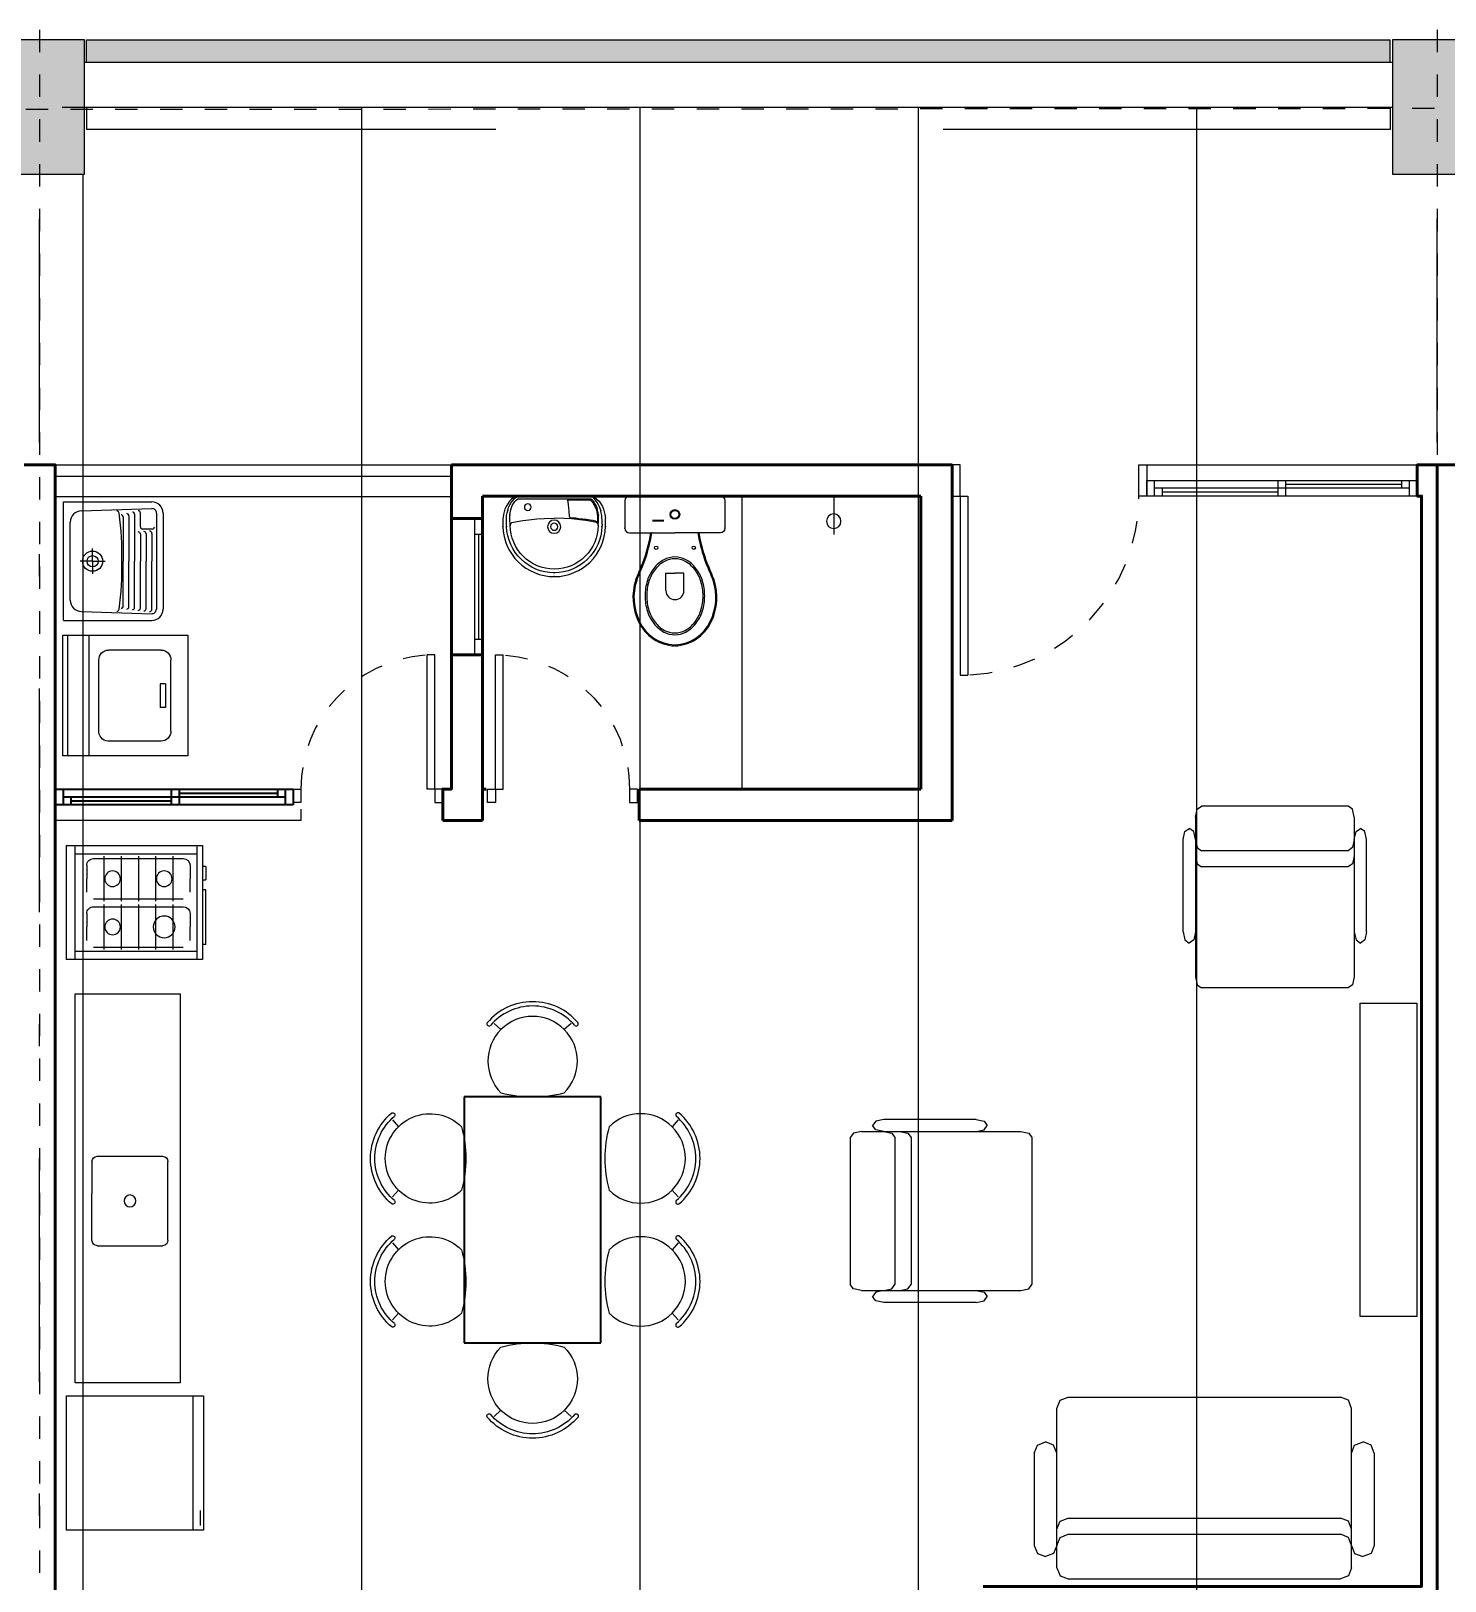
# Model space of a CAD drawing. Header units: millimetres. Extents: x 173 to 410, y -14 to 183.
# Drawn here: x 246.89 to 253.22, y 133.59 to 140.52 of the extents above; entities that cross this region are included whole.
import ezdxf

# ---------------------------------------------------------------- set-up
doc = ezdxf.new("R2010")
doc.units = ezdxf.units.MM
for name, pattern in [('DASHDOT', [1, 0.5, -0.25, 0, -0.25]), ('DASHDOTX2', [2, 1, -0.5, 0, -0.5]), ('HIDDEN', [0.05, 0.025, -0.025]), ('XKITLINE00', [0]), ('XKITLINE02', [4, 2, -2])]:
    doc.linetypes.add(name, pattern=pattern)
doc.layers.get('0').update_dxf_attribs({"color": 4})
for name, color, linetype in [('ar-mobiliario', 7, 'Continuous'), ('ar-sanitarios-louças', 7, 'Continuous'), ('EIXO', 12, 'DASHDOTX2'), ('LAJE VISTA', 143, 'Continuous'), ('VIGA', 2, 'Continuous')]:
    doc.layers.add(name, color=color, linetype=linetype)
for name, color, linetype, lineweight in [('ARQ Alvenaria', 201, 'Continuous', 40), ('ARQ Anotações', 2, 'Continuous', 5), ('ARQ Caixilharia', 140, 'Continuous', 9), ('ARQ Eixos', 8, 'DASHDOT', 5), ('ARQ Equipamento', 4, 'Continuous', 18), ('ARQ Estrutura', 7, 'Continuous', 50), ('ARQ Hachuras', 8, 'Continuous', 5), ('ARQ Projeções', 144, 'HIDDEN', 5), ('ARQ Visto', 152, 'Continuous', 13)]:
    doc.layers.add(name, color=color, linetype=linetype, lineweight=lineweight)
doc.styles.get("Standard").update_dxf_attribs({"font": 'arial.ttf'})
doc.dimstyles.new('Executivo 1-50', dxfattribs={"dimtxt": 0.1, "dimasz": 0.035, "dimexe": 0, "dimexo": 0.0625, "dimgap": 0.03, "dimtad": 1, "dimzin": 0, "dimdsep": 46, "dimtxsty": 'Standard', "dimblk": 'DOT', "dimcen": 0.09, "dimclrd": 8, "dimclre": 8, "dimadec": 0, "dimazin": 0, "dimtfac": 1, "dimtix": 1, "dimtmove": 2, "dimatfit": 3, "dimldrblk": 'DOT', "dimfxl": 0.18, "dimfxlon": 1, "dimtolj": 1, "dimtzin": 0, "dimarcsym": 0})

# ---------------------------------------------------------------- blocks, each defined once
blk = doc.blocks.new('_DOT')
at = {"color": 0, "linetype": 'ByBlock', "lineweight": -2}
blk.add_line((-0.5, 0), (-1, 0), dxfattribs=at)
at = {"color": 0, "linetype": 'ByBlock', "const_width": 0.5}
blk.add_lwpolyline([(-0.25, 0, 1), (0.25, 0, 1)], format="xyb", close=True, dxfattribs=at)
blk = doc.blocks.new('*D34')
at = {"layer": 'ARQ Anotações', "color": 8, "lineweight": -2, "transparency": 16777216}
for p, q in [((240.6837, 141.3226), (240.6837, 141.5026)), ((246.8987, 141.5026), (240.7187, 141.5026)), ((246.9337, 141.3226), (246.9337, 141.5026))]:
    blk.add_line(p, q, dxfattribs=at)
at = {"layer": 'Defpoints', "color": 0, "transparency": 16777216}
for p in [(240.6837, 141.5026), (240.6837, 140.4847), (246.9337, 140.4847)]:
    blk.add_point(p, dxfattribs=at)
at = {"layer": 'ARQ Anotações', "color": 8, "lineweight": -2, "transparency": 16777216, "xscale": 0.035, "yscale": 0.035, "zscale": 0.035, "rotation": 180}
blk.add_blockref('_DOT', (240.6837, 141.5026), dxfattribs=at)
at = {"layer": 'ARQ Anotações', "color": 8, "lineweight": -2, "transparency": 16777216, "xscale": 0.035, "yscale": 0.035, "zscale": 0.035}
blk.add_blockref('_DOT', (246.9337, 141.5026), dxfattribs=at)
at = {"layer": 'ARQ Anotações', "color": 0, "transparency": 16777216, "insert": (243.8087, 141.5836), "char_height": 0.1, "attachment_point": 5}
blk.add_mtext('\\A1;6.25', dxfattribs=at)
blk = doc.blocks.new('*D35')
at = {"layer": 'ARQ Anotações', "color": 8, "lineweight": -2, "transparency": 16777216}
for p, q in [((246.9337, 141.3226), (246.9337, 141.5026)), ((253.1487, 141.5026), (246.9687, 141.5026)), ((253.1837, 141.3226), (253.1837, 141.5026))]:
    blk.add_line(p, q, dxfattribs=at)
at = {"layer": 'Defpoints', "color": 0, "transparency": 16777216}
for p in [(246.9337, 141.5026), (246.9337, 140.4847), (253.1837, 140.4847)]:
    blk.add_point(p, dxfattribs=at)
at = {"layer": 'ARQ Anotações', "color": 8, "lineweight": -2, "transparency": 16777216, "xscale": 0.035, "yscale": 0.035, "zscale": 0.035, "rotation": 180}
blk.add_blockref('_DOT', (246.9337, 141.5026), dxfattribs=at)
at = {"layer": 'ARQ Anotações', "color": 8, "lineweight": -2, "transparency": 16777216, "xscale": 0.035, "yscale": 0.035, "zscale": 0.035}
blk.add_blockref('_DOT', (253.1837, 141.5026), dxfattribs=at)
at = {"layer": 'ARQ Anotações', "color": 0, "transparency": 16777216, "insert": (250.0587, 141.5836), "char_height": 0.1, "attachment_point": 5}
blk.add_mtext('\\A1;6.25', dxfattribs=at)
blk = doc.blocks.new('*D36')
at = {"layer": 'ARQ Anotações', "color": 8, "lineweight": -2, "transparency": 16777216}
for p, q in [((253.1837, 141.3226), (253.1837, 141.5026)), ((259.3987, 141.5026), (253.2187, 141.5026)), ((259.4337, 141.3226), (259.4337, 141.5026))]:
    blk.add_line(p, q, dxfattribs=at)
at = {"layer": 'Defpoints', "color": 0, "transparency": 16777216}
for p in [(253.1837, 141.5026), (253.1837, 140.4847), (259.4337, 140.4847)]:
    blk.add_point(p, dxfattribs=at)
at = {"layer": 'ARQ Anotações', "color": 8, "lineweight": -2, "transparency": 16777216, "xscale": 0.035, "yscale": 0.035, "zscale": 0.035, "rotation": 180}
blk.add_blockref('_DOT', (253.1837, 141.5026), dxfattribs=at)
at = {"layer": 'ARQ Anotações', "color": 8, "lineweight": -2, "transparency": 16777216, "xscale": 0.035, "yscale": 0.035, "zscale": 0.035}
blk.add_blockref('_DOT', (259.4337, 141.5026), dxfattribs=at)
at = {"layer": 'ARQ Anotações', "color": 0, "transparency": 16777216, "insert": (256.3087, 141.5836), "char_height": 0.1, "attachment_point": 5}
blk.add_mtext('\\A1;6.25', dxfattribs=at)
blk = doc.blocks.new('*D42')
at = {"layer": 'ARQ Anotações', "color": 8, "lineweight": -2, "transparency": 16777216}
for p, q in [((234.4337, 142.3404), (234.4337, 142.5204)), ((290.6487, 142.5204), (234.4687, 142.5204)), ((290.6837, 142.3404), (290.6837, 142.5204))]:
    blk.add_line(p, q, dxfattribs=at)
at = {"layer": 'Defpoints', "color": 0, "transparency": 16777216}
for p in [(234.4337, 142.5204), (234.4337, 140.4847), (290.6837, 140.4847)]:
    blk.add_point(p, dxfattribs=at)
at = {"layer": 'ARQ Anotações', "color": 8, "lineweight": -2, "transparency": 16777216, "xscale": 0.035, "yscale": 0.035, "zscale": 0.035, "rotation": 180}
blk.add_blockref('_DOT', (234.4337, 142.5204), dxfattribs=at)
at = {"layer": 'ARQ Anotações', "color": 8, "lineweight": -2, "transparency": 16777216, "xscale": 0.035, "yscale": 0.035, "zscale": 0.035}
blk.add_blockref('_DOT', (290.6837, 142.5204), dxfattribs=at)
at = {"layer": 'ARQ Anotações', "color": 0, "transparency": 16777216, "insert": (262.5587, 142.6015), "char_height": 0.1, "attachment_point": 5}
blk.add_mtext('\\A1;56.25', dxfattribs=at)
blk = doc.blocks.new('CP929_2')
at = {"layer": 'ARQ Equipamento', "lineweight": 13}
for p, q in [((-0.2223, -0.0272), (-0.2237, -0.035)), ((-0.2237, -0.035), (-0.2237, -0.1589)), ((-0.218, -0.0207), (-0.2223, -0.0272)), ((-0.2115, -0.0164), (-0.218, -0.0207)), ((-0.2037, -0.015), (-0.2115, -0.0164)), ((-0.2037, -0.015), (0.2037, -0.015)), ((0.2037, -0.015), (0.2115, -0.0164)), ((0.2115, -0.0164), (0.2173, -0.0207)), ((0.2173, -0.0207), (0.2216, -0.0272)), ((0.2216, -0.0272), (0.223, -0.035)), ((0.223, -0.035), (0.223, -0.1589)), ((-0.2237, -0.1589), (-0.2223, -0.1668)), ((-0.2223, -0.1668), (-0.218, -0.1732)), ((-0.218, -0.1732), (-0.2115, -0.1775)), ((-0.2115, -0.1775), (-0.2037, -0.1789)), ((-0.2037, -0.1789), (-0.0004, -0.1789)), ((-0.1027, -0.1796), (-0.1025, -0.1789)), ((0.2037, -0.1789), (-0.0004, -0.1789)), ((0.102, -0.1796), (0.1018, -0.1789)), ((0.2115, -0.1775), (0.2037, -0.1789)), ((0.2173, -0.1732), (0.2115, -0.1775)), ((0.2216, -0.1668), (0.2173, -0.1732)), ((0.223, -0.1589), (0.2216, -0.1668)), ((-0.0404, -0.4373), (-0.0404, -0.36)), ((-0.0404, -0.36), (0.0004, -0.36)), ((0.0404, -0.36), (-0.0004, -0.36)), ((0.0404, -0.4373), (0.0404, -0.36))]:
    blk.add_line(p, q, dxfattribs=at)
for centre, radius in [((-0.0004, -0.097), 0.0216), ((-0.0004, -0.097), 0.018), ((-0.0841, -0.2459), 0.00752), ((0.0841, -0.2459), 0.00752)]:
    blk.add_circle(centre, radius, dxfattribs=at)
for centre, radius, start, end in [((-0.8588, -0.0485), 0.7626, 339.69088, 350.16298), ((-0.8588, -0.0485), 0.7673, 339.69088, 350.16298), ((0.858, -0.0485), 0.7673, 189.83702, 200.30912), ((0.858, -0.0485), 0.7626, 189.83702, 200.30912), ((-26.813, 10.7236), 28.863, 337.3538, 337.51832), ((-25.3749, 10.1249), 27.3099, 337.35144, 337.52574), ((0.0469, -0.4465), 0.1784, 142.51776, 162.37842), ((0.0459, -0.4468), 0.1702, 142.51776, 162.37842), ((0.018, -0.4244), 0.142, 118.37615, 142.51776), ((0.0176, -0.4251), 0.1345, 118.37615, 142.51776), ((-0.0004, -0.3904), 0.1034, 90, 118.37615), ((-0.0004, -0.3918), 0.0966, 90, 118.37615), ((-0.0004, -0.3904), 0.1034, 61.62385, 90), ((-0.0004, -0.3918), 0.0966, 61.62385, 90), ((-0.0184, -0.4251), 0.1345, 37.48224, 61.62385), ((-0.0187, -0.4244), 0.142, 37.48224, 61.62385), ((-0.0466, -0.4468), 0.1702, 17.62158, 37.48224), ((-0.0476, -0.4465), 0.1784, 17.62158, 37.48224), ((25.3742, 10.1249), 27.3099, 202.47426, 202.64856), ((26.8123, 10.7236), 28.863, 202.48168, 202.6462), ((0.0671, -0.4681), 0.2549, 162.09039, 205.44583), ((0.0634, -0.4684), 0.2467, 161.86702, 205.76246), ((0.0924, -0.461), 0.2261, 162.37842, 180), ((0.0905, -0.461), 0.2169, 162.37842, 180), ((-0.0912, -0.461), 0.2169, 360, 17.62158), ((-0.0931, -0.461), 0.2261, 0, 17.62158), ((-0.0641, -0.4684), 0.2467, 334.23754, 18.13298), ((-0.0678, -0.4681), 0.2549, 334.55417, 17.90961), ((0.0924, -0.461), 0.2261, 180, 197.62158), ((0.0905, -0.461), 0.2169, 180, 197.62158), ((0, -0.4373), 0.0404, 180, 0), ((-0.0912, -0.461), 0.2169, 342.37842, 0), ((-0.0931, -0.461), 0.2261, 342.37842, 360), ((0.0469, -0.4754), 0.1784, 197.62158, 217.48224), ((0.0459, -0.4751), 0.1702, 197.62158, 217.48224), ((-0.0466, -0.4751), 0.1702, 322.51776, 342.37842), ((-0.0476, -0.4754), 0.1784, 322.51776, 342.37842), ((0.0079, -0.4951), 0.1898, 205.76246, 267.20811), ((0.0079, -0.4951), 0.1851, 205.76246, 267.20811), ((0.018, -0.4976), 0.142, 217.48224, 241.62385), ((0.0176, -0.4968), 0.1345, 217.48224, 241.62385), ((-0.0004, -0.5315), 0.1034, 241.62385, 270), ((-0.0004, -0.5301), 0.0966, 241.62385, 270), ((-0.0004, -0.5301), 0.0966, 270, 298.37615), ((-0.0004, -0.5315), 0.1034, 270, 298.37615), ((-0.0087, -0.4951), 0.1851, 272.79189, 334.23754), ((-0.0087, -0.4951), 0.1898, 272.79189, 334.23754), ((-0.0184, -0.4968), 0.1345, 298.37615, 322.51776), ((-0.0187, -0.4976), 0.142, 298.37615, 322.51776)]:
    blk.add_arc(centre, radius, start, end, dxfattribs=at)
for p in [(-0.2037, -0.015), (0.2037, -0.015), (-0.2237, -0.1589), (-0.1027, -0.1796), (0.102, -0.1796), (0.223, -0.1589)]:
    blk.add_point(p, dxfattribs=at)
blk = doc.blocks.new('L915')
at = {"layer": 'ARQ Equipamento', "lineweight": 13}
for p, q in [((-0.1723, 0), (-0.181, -0.0056)), ((-0.1723, 0), (0.1723, 0)), ((0.1723, 0), (0.181, -0.0056)), ((-0.2203, -0.0577), (-0.2239, -0.0699)), ((-0.2155, -0.0464), (-0.2203, -0.0577)), ((-0.2079, -0.0338), (-0.2155, -0.0464)), ((-0.2107, -0.0749), (-0.2081, -0.064)), ((-0.2081, -0.064), (-0.2039, -0.0501)), ((-0.2004, -0.0231), (-0.2079, -0.0338)), ((-0.2039, -0.0501), (-0.1978, -0.0382)), ((-0.1905, -0.0128), (-0.2004, -0.0231)), ((-0.1978, -0.0382), (-0.1922, -0.0287)), ((-0.1966, -0.0746), (-0.1943, -0.0606)), ((-0.1943, -0.0606), (-0.1914, -0.0502)), ((-0.1922, -0.0287), (-0.1846, -0.0182)), ((-0.1901, -0.0675), (-0.192, -0.08)), ((-0.1914, -0.0502), (-0.1875, -0.042)), ((-0.181, -0.0056), (-0.1905, -0.0128)), ((-0.1869, -0.0562), (-0.1901, -0.0675)), ((-0.1875, -0.042), (-0.1819, -0.0323)), ((-0.1822, -0.0458), (-0.1869, -0.0562)), ((-0.1846, -0.0182), (-0.1767, -0.0094)), ((-0.1766, -0.0361), (-0.1822, -0.0458)), ((-0.1819, -0.0323), (-0.1766, -0.0245)), ((-0.1767, -0.0094), (-0.1694, -0.0038)), ((-0.1766, -0.0245), (-0.1706, -0.0173)), ((-0.1703, -0.0257), (-0.1766, -0.0361)), ((-0.1706, -0.0173), (-0.164, -0.0134)), ((-0.1627, -0.0176), (-0.1703, -0.0257)), ((-0.1694, -0.0038), (0.1694, -0.0038)), ((-0.164, -0.0134), (0.164, -0.0134)), ((-0.1266, -0.0172), (-0.1627, -0.0176)), ((-0.0955, -0.0169), (-0.1266, -0.0172)), ((-0.0613, -0.0172), (-0.0955, -0.0169)), ((-0.0688, -0.0904), (-0.0663, -0.0668)), ((-0.0663, -0.0668), (-0.0635, -0.0367)), ((-0.0635, -0.0367), (-0.0613, -0.0172)), ((0.1706, -0.0173), (0.164, -0.0134)), ((0.1767, -0.0094), (0.1694, -0.0038)), ((0.1766, -0.0245), (0.1706, -0.0173)), ((0.1819, -0.0323), (0.1766, -0.0245)), ((0.1836, -0.018), (0.1767, -0.0094)), ((0.181, -0.0056), (0.1905, -0.0128)), ((0.1875, -0.042), (0.1819, -0.0323)), ((0.1922, -0.0287), (0.1836, -0.018)), ((0.1914, -0.0502), (0.1875, -0.042)), ((0.1905, -0.0128), (0.2004, -0.0231)), ((0.1943, -0.0606), (0.1914, -0.0502)), ((0.1978, -0.0382), (0.1922, -0.0287)), ((0.1966, -0.0746), (0.1943, -0.0606)), ((0.2039, -0.0501), (0.1978, -0.0382)), ((0.2004, -0.0231), (0.2079, -0.0338)), ((0.2081, -0.064), (0.2039, -0.0501)), ((0.2079, -0.0338), (0.2155, -0.0464)), ((0.2107, -0.0749), (0.2081, -0.064)), ((0.2155, -0.0464), (0.2203, -0.0577)), ((0.2203, -0.0577), (0.2239, -0.0699)), ((-0.23, -0.1144), (-0.2294, -0.1036)), ((-0.23, -0.1252), (-0.23, -0.1144)), ((-0.23, -0.136), (-0.23, -0.1252)), ((-0.2282, -0.1588), (-0.23, -0.136)), ((-0.2294, -0.1036), (-0.2287, -0.0979)), ((-0.2266, -0.0827), (-0.2287, -0.0979)), ((-0.2239, -0.0699), (-0.2266, -0.0827)), ((-0.214, -0.1138), (-0.2139, -0.1052)), ((-0.2139, -0.1214), (-0.214, -0.1138)), ((-0.2139, -0.1052), (-0.2135, -0.0978)), ((-0.2138, -0.1252), (-0.2139, -0.1214)), ((-0.2138, -0.1252), (-0.2138, -0.1282)), ((-0.2138, -0.1282), (-0.2132, -0.1354)), ((-0.2135, -0.0978), (-0.213, -0.0869)), ((-0.2132, -0.1354), (-0.2114, -0.157)), ((-0.213, -0.0869), (-0.2107, -0.0749)), ((-0.1985, -0.0974), (-0.1982, -0.0915)), ((-0.1982, -0.1024), (-0.1985, -0.0974)), ((-0.1982, -0.0915), (-0.1979, -0.0843)), ((-0.1982, -0.1078), (-0.1982, -0.1024)), ((-0.1982, -0.1132), (-0.1982, -0.1078)), ((-0.1976, -0.1192), (-0.1982, -0.1132)), ((-0.1979, -0.0843), (-0.1966, -0.0746)), ((-0.197, -0.1246), (-0.1976, -0.1192)), ((-0.1964, -0.13), (-0.197, -0.1246)), ((-0.195, -0.1249), (-0.1964, -0.13)), ((-0.1933, -0.122), (-0.195, -0.1249)), ((-0.1932, -0.0926), (-0.1941, -0.1051)), ((-0.1941, -0.1051), (-0.1935, -0.1161)), ((-0.1935, -0.1161), (-0.1844, -0.1123)), ((-0.1897, -0.1184), (-0.1933, -0.122)), ((-0.192, -0.08), (-0.1932, -0.0926)), ((-0.1897, -0.1184), (-0.166, -0.113)), ((-0.1844, -0.1123), (-0.1734, -0.1092)), ((-0.1734, -0.1092), (-0.1609, -0.1073)), ((-0.166, -0.113), (-0.1407, -0.1087)), ((-0.1609, -0.1073), (-0.1445, -0.1048)), ((-0.1445, -0.1048), (-0.1282, -0.1026)), ((-0.1407, -0.1087), (-0.1142, -0.1053)), ((-0.1282, -0.1026), (-0.11, -0.1007)), ((-0.1142, -0.1053), (-0.0784, -0.1016)), ((-0.11, -0.1007), (-0.0946, -0.0992)), ((-0.0946, -0.0992), (-0.0779, -0.0985)), ((-0.0784, -0.1016), (-0.045, -0.1003)), ((-0.0779, -0.0985), (-0.071, -0.0976)), ((-0.071, -0.0976), (-0.0688, -0.0904)), ((-0.045, -0.1003), (0, -0.0979)), ((0.045, -0.1003), (0, -0.0979)), ((0.0784, -0.1016), (0.045, -0.1003)), ((0.1142, -0.1053), (0.0784, -0.1016)), ((0.1407, -0.1087), (0.1142, -0.1053)), ((0.166, -0.113), (0.1407, -0.1087)), ((0.1897, -0.1184), (0.166, -0.113)), ((0.1897, -0.1184), (0.1933, -0.122)), ((0.1933, -0.122), (0.195, -0.1249)), ((0.195, -0.1249), (0.1964, -0.13)), ((0.1964, -0.13), (0.197, -0.1246)), ((0.1979, -0.0843), (0.1966, -0.0746)), ((0.197, -0.1246), (0.1976, -0.1192)), ((0.1976, -0.1192), (0.1982, -0.1132)), ((0.1982, -0.0915), (0.1979, -0.0843)), ((0.1985, -0.0974), (0.1982, -0.0915)), ((0.1982, -0.1024), (0.1985, -0.0974)), ((0.1982, -0.1078), (0.1982, -0.1024)), ((0.1982, -0.1132), (0.1982, -0.1078)), ((0.213, -0.0869), (0.2107, -0.0749)), ((0.2114, -0.157), (0.2132, -0.1354)), ((0.2135, -0.0978), (0.213, -0.0869)), ((0.2132, -0.1354), (0.2138, -0.1282)), ((0.2139, -0.1052), (0.2135, -0.0978)), ((0.2138, -0.1252), (0.2139, -0.1214)), ((0.2138, -0.1282), (0.2138, -0.1252)), ((0.214, -0.1138), (0.2139, -0.1052)), ((0.2139, -0.1214), (0.214, -0.1138)), ((0.2239, -0.0699), (0.2266, -0.0827)), ((0.2266, -0.0827), (0.2282, -0.0934)), ((0.2282, -0.0934), (0.2294, -0.1036)), ((0.23, -0.136), (0.2282, -0.1588)), ((0.2294, -0.1036), (0.23, -0.1144)), ((0.23, -0.1144), (0.23, -0.1252)), ((0.23, -0.1252), (0.23, -0.136)), ((-0.224, -0.181), (-0.2282, -0.1588)), ((-0.218, -0.2027), (-0.224, -0.181)), ((-0.2102, -0.2231), (-0.218, -0.2027)), ((-0.2114, -0.157), (-0.2078, -0.1774)), ((-0.2078, -0.1774), (-0.2018, -0.1973)), ((-0.2018, -0.1973), (-0.1946, -0.2165)), ((0.1946, -0.2165), (0.2018, -0.1973)), ((0.2018, -0.1973), (0.2078, -0.1774)), ((0.2078, -0.1774), (0.2114, -0.157)), ((0.218, -0.2027), (0.2102, -0.2231)), ((0.224, -0.181), (0.218, -0.2027)), ((0.2282, -0.1588), (0.224, -0.181)), ((-0.2, -0.2429), (-0.2102, -0.2231)), ((-0.1886, -0.2615), (-0.2, -0.2429)), ((-0.1946, -0.2165), (-0.1856, -0.2345)), ((-0.1754, -0.2783), (-0.1886, -0.2615)), ((-0.1856, -0.2345), (-0.1748, -0.2519)), ((-0.1748, -0.2519), (-0.1621, -0.2675)), ((-0.1621, -0.2675), (-0.1483, -0.2825)), ((0.1483, -0.2825), (0.1621, -0.2675)), ((0.1621, -0.2675), (0.1748, -0.2519)), ((0.1748, -0.2519), (0.1856, -0.2345)), ((0.1886, -0.2615), (0.1754, -0.2783)), ((0.1856, -0.2345), (0.1946, -0.2165)), ((0.2, -0.2429), (0.1886, -0.2615)), ((0.2102, -0.2231), (0.2, -0.2429)), ((-0.1603, -0.2945), (-0.1754, -0.2783)), ((-0.1441, -0.309), (-0.1603, -0.2945)), ((-0.1483, -0.2825), (-0.1333, -0.2957)), ((-0.1267, -0.3216), (-0.1441, -0.309)), ((-0.1333, -0.2957), (-0.1171, -0.3078)), ((-0.1081, -0.333), (-0.1267, -0.3216)), ((-0.1171, -0.3078), (-0.0997, -0.318)), ((-0.0883, -0.342), (-0.1081, -0.333)), ((-0.0997, -0.318), (-0.0817, -0.327)), ((-0.0673, -0.3498), (-0.0883, -0.342)), ((-0.0817, -0.327), (-0.0625, -0.3336)), ((-0.0625, -0.3336), (-0.042, -0.339)), ((-0.042, -0.339), (-0.0216, -0.342)), ((-0.0216, -0.342), (0, -0.3432)), ((0, -0.3432), (0.0216, -0.342)), ((0.0216, -0.342), (0.042, -0.339)), ((0.042, -0.339), (0.0625, -0.3336)), ((0.0625, -0.3336), (0.0817, -0.327)), ((0.0877, -0.342), (0.0673, -0.3498)), ((0.0817, -0.327), (0.0997, -0.318)), ((0.1075, -0.333), (0.0877, -0.342)), ((0.0997, -0.318), (0.1171, -0.3078)), ((0.1267, -0.3216), (0.1075, -0.333)), ((0.1171, -0.3078), (0.1333, -0.2957)), ((0.1441, -0.309), (0.1267, -0.3216)), ((0.1333, -0.2957), (0.1483, -0.2825)), ((0.1603, -0.2945), (0.1441, -0.309)), ((0.1754, -0.2783), (0.1603, -0.2945)), ((-0.0456, -0.3552), (-0.0673, -0.3498)), ((-0.0234, -0.3588), (-0.0456, -0.3552)), ((0, -0.36), (-0.0234, -0.3588)), ((0.0228, -0.3588), (0, -0.36)), ((0.0456, -0.3552), (0.0228, -0.3588)), ((0.0673, -0.3498), (0.0456, -0.3552))]:
    blk.add_line(p, q, dxfattribs=at)
for centre, radius in [((0.1185, -0.0494), 0.0151), ((0, -0.1367), 0.0295), ((0, -0.1367), 0.0161)]:
    blk.add_circle(centre, radius, dxfattribs=at)
blk.add_arc((0, -0.13), 0.1964, 180, 360, dxfattribs=at)
for p in [(-0.2081, -0.064), (-0.1766, -0.0361), (0.2081, -0.064), (-0.23, -0.136), (-0.2132, -0.1354), (-0.1979, -0.0843), (-0.1964, -0.13), (-0.1844, -0.1123), (-0.071, -0.0976), (0.1964, -0.13), (0.1979, -0.0843), (0.2132, -0.1354), (0.23, -0.136), (0, -0.3432), (0, -0.36)]:
    blk.add_point(p, dxfattribs=at)
blk = doc.blocks.new('Folha 62')
at = {"lineweight": -2}
for p, q in [((0.3, 0.6), (0.265, 0.6)), ((0.265, 0), (0.265, 0.6)), ((0.3, 0), (0.3, 0.6)), ((-0.335, 0), (-0.3, 0)), ((-0.335, -0.06), (-0.335, 0)), ((-0.3, 0), (-0.3, -0.06)), ((0.3, 0), (0.265, 0)), ((0.335, 0), (0.3, 0)), ((0.3, 0), (0.3, -0.06)), ((0.335, -0.06), (0.335, 0)), ((-0.3, -0.06), (-0.335, -0.06)), ((0.3, -0.06), (0.335, -0.06))]:
    blk.add_line(p, q, dxfattribs=at)
at = {"layer": 'ARQ Projeções'}
blk.add_arc((0.3, 0), 0.6, 94.23692, 180, dxfattribs=at)
blk = doc.blocks.new('chuveiro')
at = {"linetype": 'ByBlock', "lineweight": -2}
blk.add_line((0, 0), (0, -172), dxfattribs=at)
blk.add_circle((0, -112.2), 32.4, dxfattribs=at)
blk = doc.blocks.new('PSR_cuba cozinha', base_point=(23.0058, 28.0131))
at = {"layer": 'ar-sanitarios-louças', "color": 8, "linetype": 'Continuous', "lineweight": 13, "true_color": 0x747474}
for p, q in [((23.1098, 28.5687), (23.4098, 28.5687)), ((23.0848, 28.5437), (23.0848, 28.3372)), ((23.4348, 28.5437), (23.4348, 28.1937)), ((23.0848, 28.1937), (23.0848, 28.3372)), ((23.1098, 28.1687), (23.4098, 28.1687))]:
    blk.add_line(p, q, dxfattribs=at)
blk.add_circle((23.2598, 28.3687), 0.0269, dxfattribs=at)
for centre, start, end in [((23.1098, 28.5437), 90, 180.00001), ((23.4098, 28.5437), 0, 90), ((23.1098, 28.1937), 180.00001, 270), ((23.4098, 28.1937), 270, 0)]:
    blk.add_arc(centre, 0.025, start, end, dxfattribs=at)
blk = doc.blocks.new('PSR_Fridge 1Door', base_point=(23.0058, 28.0131))
at = {"layer": 'ar-mobiliario', "color": 8, "linetype": 'Continuous', "lineweight": 13, "true_color": 0x747474}
for p, q in [((23.0058, 28.6608), (23.0058, 28.0131)), ((23.0058, 28.6608), (23.717, 28.6608)), ((23.717, 28.0131), (23.717, 28.6608)), ((23.0058, 28.0639), (23.717, 28.0639)), ((23.0058, 28.0131), (23.717, 28.0131)), ((23.6123, 28.028), (23.6933, 28.028))]:
    blk.add_line(p, q, dxfattribs=at)
blk = doc.blocks.new('PSR_Fogão4 bocas', base_point=(23.0058, 28.0131))
at = {"layer": 'ar-mobiliario', "color": 8, "linetype": 'Continuous', "lineweight": 13, "true_color": 0x747474}
for p, q in [((23.0058, 28.6227), (23.5158, 28.6227)), ((23.0058, 28.6227), (23.0058, 28.0131)), ((23.0058, 28.5846), (23.5158, 28.5846)), ((23.0429, 28.5846), (23.0429, 28.0385)), ((23.4787, 28.5846), (23.4787, 28.0385)), ((23.5158, 28.0131), (23.5158, 28.6227)), ((23.0643, 28.5007), (23.0643, 28.0989)), ((23.0943, 28.5307), (23.1545, 28.5307)), ((23.2147, 28.5307), (23.1545, 28.5307)), ((23.2447, 28.5007), (23.2447, 28.0989)), ((23.2797, 28.5007), (23.2797, 28.0989)), ((23.3097, 28.5307), (23.3699, 28.5307)), ((23.4301, 28.5307), (23.3699, 28.5307)), ((23.4601, 28.5007), (23.4601, 28.0989)), ((23.0539, 28.4537), (23.2547, 28.4537)), ((23.2692, 28.4537), (23.4701, 28.4537)), ((23.0539, 28.3768), (23.2547, 28.3768)), ((23.2692, 28.3768), (23.4701, 28.3768)), ((23.0539, 28.2998), (23.2547, 28.2998)), ((23.2692, 28.2998), (23.4701, 28.2998)), ((23.0539, 28.2228), (23.2547, 28.2228)), ((23.2692, 28.2228), (23.4701, 28.2228)), ((23.0539, 28.1459), (23.2547, 28.1459)), ((23.2692, 28.1459), (23.4701, 28.1459)), ((23.0058, 28.0385), (23.5158, 28.0385)), ((23.0058, 28.0131), (23.5158, 28.0131)), ((23.0943, 28.0689), (23.1545, 28.0689)), ((23.0992, 27.9977), (23.0992, 28.0131)), ((23.2147, 28.0689), (23.1545, 28.0689)), ((23.1591, 28.0131), (23.1591, 27.9977)), ((23.2037, 27.9977), (23.2037, 28.0131)), ((23.3097, 28.0689), (23.3699, 28.0689)), ((23.4301, 28.0689), (23.3699, 28.0689)), ((23.4488, 27.9977), (23.4488, 28.0131)), ((23.0992, 27.9977), (23.1591, 27.9977)), ((23.4488, 27.9977), (23.2037, 27.9977))]:
    blk.add_line(p, q, dxfattribs=at)
for centre, radius in [((23.1545, 28.4153), 0.035), ((23.3699, 28.4152), 0.035), ((23.1545, 28.1844), 0.035), ((23.3699, 28.1843), 0.0487)]:
    blk.add_circle(centre, radius, dxfattribs=at)
for centre, start, end in [((23.0943, 28.5007), 90, 180.00001), ((23.3097, 28.5007), 90, 180.00001), ((23.0943, 28.0989), 180.00001, 270), ((23.3097, 28.0989), 180.00001, 270)]:
    blk.add_arc(centre, 0.03, start, end, dxfattribs=at)
blk = doc.blocks.new('PSR_Tanque 25L', base_point=(23.0058, 28.0131))
at = {"layer": 'ar-sanitarios-louças', "color": 8, "linetype": 'Continuous', "lineweight": 13, "true_color": 0x747474}
for p, q in [((22.871, 28.4079), (23.401, 28.4079)), ((22.871, 28.4079), (22.871, 28.0129)), ((22.961, 28.3779), (23.311, 28.3779)), ((23.1942, 28.4079), (23.2477, 28.4079)), ((23.401, 28.4079), (23.401, 28.0129)), ((22.911, 28.3279), (22.901, 28.0129)), ((23.1358, 28.2779), (23.0796, 28.2779)), ((23.1358, 28.2779), (23.1358, 28.3341)), ((23.1358, 28.2779), (23.192, 28.2779)), ((23.1358, 28.2779), (23.1358, 28.2217)), ((23.361, 28.3279), (23.371, 28.0129)), ((22.9351, 28.1409), (23.1358, 28.1409)), ((23.3334, 28.1409), (23.1358, 28.1409)), ((22.9289, 28.0899), (23.1358, 28.0899)), ((22.9316, 28.1154), (23.1358, 28.1154)), ((23.3385, 28.1154), (23.1358, 28.1154)), ((23.3458, 28.0899), (23.1358, 28.0899)), ((22.9206, 28.0134), (23.1358, 28.0134)), ((22.9234, 28.0389), (23.1358, 28.0389)), ((22.9261, 28.0644), (23.1358, 28.0644)), ((23.2568, 28.0644), (23.1358, 28.0644)), ((23.2585, 28.0389), (23.1358, 28.0389)), ((23.2602, 28.0134), (23.1358, 28.0134)), ((23.2795, 28.0115), (23.2795, 28.0544)), ((23.2895, 28.0644), (23.3513, 28.0644)), ((23.351, 27.9929), (22.921, 27.9929)), ((23.351, 27.9629), (22.921, 27.9629))]:
    blk.add_line(p, q, dxfattribs=at)
for radius in [0.0452, 0.025]:
    blk.add_circle((23.1358, 28.2779), radius, dxfattribs=at)
for centre, radius, start, end in [((22.961, 28.3279), 0.05, 90, 180.00001), ((23.311, 28.3279), 0.05, 0, 90), ((22.9218, 28.1692), 0.01, 180.00001, 270), ((23.0945, 29.4021), 1.2549, 262.08706, 271.89098), ((22.9351, 28.1509), 0.01, 180.00001, 270), ((23.1774, 29.4021), 1.2549, 268.10902, 277.91294), ((23.3334, 28.1509), 0.01, 270, 0), ((23.3501, 28.1692), 0.01, 270, 0), ((22.9261, 28.0744), 0.01, 180.00001, 270), ((22.9289, 28.0999), 0.01, 180.00001, 270), ((22.9316, 28.1254), 0.01, 180.00001, 270), ((23.2568, 28.0744), 0.01, 270, 0), ((23.3385, 28.1254), 0.01, 270, 0), ((23.3458, 28.0999), 0.01, 270, 0), ((23.3513, 28.0744), 0.01, 270, 0), ((22.921, 28.0129), 0.05, 180.00001, 270), ((22.921, 28.0129), 0.02, 178.67178, 270), ((22.9206, 28.0229), 0.01, 180.00001, 270), ((22.9234, 28.0489), 0.01, 180.00001, 270), ((23.2585, 28.0489), 0.01, 270, 0), ((23.2602, 28.0229), 0.01, 270, 0), ((23.2895, 28.0544), 0.01, 90, 180.00001), ((23.2895, 28.0115), 0.01, 180.00001, 270), ((23.351, 28.0129), 0.05, 270, 0), ((23.351, 28.0124), 0.02, 270, 1.32823)]:
    blk.add_arc(centre, radius, start, end, dxfattribs=at)
blk = doc.blocks.new('PSN_WasherDryer Vert', base_point=(23.0058, 28.0131))
at = {"layer": 'ar-mobiliario', "color": 8, "linetype": 'Continuous', "lineweight": 13, "true_color": 0x747474}
for p, q in [((23.6154, 28.6731), (23.0058, 28.6731)), ((23.0058, 28.6731), (23.0058, 28.0131)), ((23.6154, 28.0131), (23.6154, 28.6731)), ((23.1314, 28.5831), (23.4896, 28.5831)), ((23.0806, 28.5323), (23.0806, 28.2507)), ((23.3705, 28.5544), (23.2505, 28.5544)), ((23.2505, 28.5544), (23.2505, 28.5267)), ((23.3705, 28.5267), (23.2505, 28.5267)), ((23.3705, 28.5544), (23.3705, 28.5267)), ((23.5404, 28.5323), (23.5404, 28.2539)), ((23.1356, 28.2031), (23.4896, 28.2031)), ((23.0058, 28.1531), (23.6154, 28.1531)), ((23.0058, 28.0401), (23.6154, 28.0401)), ((23.0058, 28.0131), (23.6154, 28.0131))]:
    blk.add_line(p, q, dxfattribs=at)
for centre, radius, start, end in [((23.1314, 28.5323), 0.0508, 89.99997, 180.00003), ((23.4896, 28.5323), 0.0508, 359.99997, 89.99997), ((23.1314, 28.2539), 0.0509, 183.57634, 274.76365), ((23.4896, 28.2539), 0.0508, 270.00004, 0)]:
    blk.add_arc(centre, radius, start, end, dxfattribs=at)
blk = doc.blocks.new('Table 9 Rectangular', base_point=(23.0058, 28.0131))
at = {"layer": 'ar-mobiliario', "linetype": 'Continuous'}
for p, q in [((24.3773, 28.7751), (23.0058, 28.7751)), ((23.0058, 28.7751), (23.0058, 28.0131)), ((24.3773, 28.7751), (23.0058, 28.7751)), ((23.0058, 28.7751), (23.0058, 28.0131)), ((24.3773, 28.0131), (24.3773, 28.7751)), ((24.3773, 28.0131), (24.3773, 28.7751)), ((23.0058, 28.0131), (24.3773, 28.0131)), ((23.0058, 28.0131), (24.3773, 28.0131))]:
    blk.add_line(p, q, dxfattribs=at)
blk = doc.blocks.new('PSR_Chair Round', base_point=(23.0058, 28.0131))
at = {"layer": 'ar-mobiliario', "color": 8, "linetype": 'Continuous', "lineweight": 13, "true_color": 0x747474}
for p, q in [((22.8334, 27.5448), (22.8641, 27.572)), ((23.1782, 27.5448), (23.1475, 27.572))]:
    blk.add_line(p, q, dxfattribs=at)
for centre, radius, start, end in [((23.0058, 27.328), 0.5451, 74.96428, 105.03572), ((23.0058, 27.7131), 0.2, 135, 45), ((22.8113, 27.5464), 0.00983, 52.40544, 207.84842), ((23.0058, 27.7131), 0.2658, 220.12698, 319.87303), ((23.0058, 27.7131), 0.2465, 220.12698, 319.87303), ((23.2003, 27.5464), 0.00983, 332.15158, 127.59456)]:
    blk.add_arc(centre, radius, start, end, dxfattribs=at)
blk = doc.blocks.new('PSN_LoveSeat Basic', base_point=(23.0058, 28.0131))
at = {"layer": 'ar-mobiliario', "color": 8, "linetype": 'Continuous', "lineweight": 13, "true_color": 0x747474}
for p, q in [((23.0058, 28.7759), (23.0199, 28.8117)), ((23.0058, 28.0631), (23.0058, 28.7759)), ((23.0199, 28.8117), (23.0558, 28.8259)), ((23.0558, 28.8259), (24.2765, 28.8259)), ((24.3124, 28.8117), (24.2765, 28.8259)), ((24.3265, 28.7759), (24.3124, 28.8117)), ((24.3265, 28.0631), (24.3265, 28.7759)), ((22.9183, 28.6117), (22.9542, 28.6259)), ((22.99, 28.6117), (22.9542, 28.6259)), ((24.3407, 28.6117), (24.3781, 28.6259)), ((24.414, 28.6117), (24.3781, 28.6259)), ((22.9042, 28.5759), (22.9183, 28.6117)), ((22.9042, 28.5759), (22.9042, 28.1631)), ((23.0058, 28.5759), (22.99, 28.6117)), ((24.3265, 28.5759), (24.3407, 28.6117)), ((24.4281, 28.5759), (24.414, 28.6117)), ((24.4281, 28.5759), (24.4281, 28.1631)), ((23.0199, 28.2713), (23.0558, 28.2854)), ((23.0558, 28.2854), (24.2765, 28.2854)), ((24.3124, 28.2713), (24.2765, 28.2854)), ((23.0058, 28.2354), (23.0199, 28.2713)), ((23.0199, 28.1989), (23.0558, 28.2131)), ((23.0558, 28.2131), (24.2765, 28.2131)), ((24.3124, 28.1989), (24.2765, 28.2131)), ((24.3265, 28.2354), (24.3124, 28.2713)), ((22.9042, 28.1631), (22.9183, 28.1272)), ((23.0058, 28.1631), (22.99, 28.1272)), ((23.0058, 28.1631), (23.0199, 28.1989)), ((24.3265, 28.1631), (24.3124, 28.1989)), ((24.3265, 28.1631), (24.3407, 28.1272)), ((24.4281, 28.1631), (24.414, 28.1272)), ((22.9183, 28.1272), (22.9542, 28.1131)), ((22.99, 28.1272), (22.9542, 28.1131)), ((24.3407, 28.1272), (24.3781, 28.1131)), ((24.414, 28.1272), (24.3781, 28.1131)), ((23.0058, 28.0631), (23.0199, 28.0272)), ((23.0199, 28.0272), (23.0558, 28.0131)), ((23.0558, 28.0131), (24.2765, 28.0131)), ((24.3124, 28.0272), (24.2765, 28.0131)), ((24.3265, 28.0631), (24.3124, 28.0272))]:
    blk.add_line(p, q, dxfattribs=at)
blk = doc.blocks.new('SLAB_18', base_point=(-7.5549, -6.2599))
at = {"layer": 'ar-mobiliario', "color": 8, "linetype": 'Continuous', "lineweight": 13, "true_color": 0x747474, "flags": 128}
blk.add_lwpolyline([(-7.5549, -6.2599), (-7.3016, -6.2599), (-7.3016, -4.8598), (-7.5549, -4.8598)], close=True, dxfattribs=at)
blk = doc.blocks.new('Folha 82')
for p, q in [((0.4, 0.8), (0.365, 0.8)), ((0.365, 0), (0.365, 0.8)), ((0.4, 0), (0.4, 0.8)), ((-0.435, 0), (-0.4, 0)), ((-0.435, -0.14), (-0.435, 0)), ((-0.4, 0), (-0.4, -0.14)), ((0.4, 0), (0.365, 0)), ((0.435, 0), (0.4, 0)), ((0.4, 0), (0.4, -0.14)), ((0.435, -0.14), (0.435, 0)), ((-0.4, -0.14), (-0.435, -0.14)), ((0.4, -0.14), (0.435, -0.14))]:
    blk.add_line(p, q)
at = {"layer": 'ARQ Projeções'}
blk.add_arc((0.4, 0), 0.8, 93.18023, 180, dxfattribs=at)
blk = doc.blocks.new('Janela de correr')
for p, q in [((0.605, 0), (-0.605, 0)), ((-0.605, 0), (-0.605, -0.07)), ((-0.57, -0.07), (-0.57, 0)), ((-0.535, -0.035), (-0.535, 0)), ((-0.0175, -0.07), (-0.0175, 0)), ((0.0175, -0.07), (0.0175, 0)), ((0.57, -0.07), (0.57, 0)), ((0.605, -0.07), (0.605, 0)), ((-0.57, -0.035), (0.57, -0.035)), ((-0.535, -0.0175), (-0.0175, -0.0175)), ((0.0175, -0.0525), (0.535, -0.0525)), ((0.535, -0.07), (0.535, -0.035)), ((-0.605, -0.07), (0.605, -0.07))]:
    blk.add_line(p, q)
blk = doc.blocks.new('Maxim Air_2')
for p, q in [((0.305, 0), (-0.305, 0)), ((-0.305, 0), (-0.305, -0.035)), ((-0.235, -0.035), (-0.235, 0)), ((0.235, -0.035), (0.235, 0)), ((0.305, -0.035), (0.305, 0)), ((-0.305, -0.035), (0.305, -0.035)), ((-0.235, -0.0175), (0.235, -0.0175))]:
    blk.add_line(p, q)

msp = doc.modelspace()

# ---------------------------------------------------------------- hatches: boundary and pattern name
at = {"layer": 'ARQ Estrutura'}
for points in [[(246.7337, 140.4847), (247.1337, 140.4847), (247.1337, 139.8847), (246.7337, 139.8847)], [(252.9837, 140.4847), (253.3837, 140.4847), (253.3837, 139.8847), (252.9837, 139.8847)]]:
    msp.add_hatch(color=256, dxfattribs=at).paths.add_polyline_path(points, flags=17)
at = {"layer": 'ARQ Hachuras'}
msp.add_hatch(color=256, dxfattribs=at).paths.add_polyline_path([(247.1437, 140.4847), (252.9737, 140.4847), (252.9737, 140.3847), (247.1437, 140.3847)], flags=17)

# ---------------------------------------------------------------- linework, layer by layer
for p, q in [((247.2017, 138.4347), (247.2017, 138.4347)), ((248.7749, 138.363), (248.7749, 138.363)), ((249.7249, 138.3347), (249.6749, 138.3347)), ((247.0037, 137.1347), (248.0667, 137.1347)), ((247.0037, 137.0647), (247.0037, 137.1347)), ((247.0387, 137.1347), (247.0387, 137.0647)), ((247.0387, 137.0997), (248.0317, 137.0997)), ((247.0737, 137.0997), (247.0737, 137.0647)), ((247.5225, 137.1347), (247.5225, 137.0647)), ((247.5575, 137.1347), (247.5575, 137.0647)), ((247.5575, 137.1172), (247.9967, 137.1172)), ((247.9967, 137.1347), (247.9967, 137.0997)), ((248.0317, 137.1347), (248.0317, 137.0647)), ((248.0667, 137.1347), (248.0667, 137.0647)), ((248.0667, 137.0647), (247.0037, 137.0647)), ((247.0737, 137.0822), (247.5225, 137.0822))]:
    msp.add_line(p, q)
at = {"layer": 'ar-sanitarios-louças', "color": 8, "linetype": 'Continuous', "lineweight": 13, "true_color": 0x747474, "flags": 128}
msp.add_lwpolyline([(247.0923, 136.2195), (247.5623, 136.2195), (247.5623, 134.4804), (247.0923, 134.4804)], close=True, dxfattribs=at)
at = {"layer": 'ARQ Alvenaria'}
for p, q in [((251.0149, 138.5847), (248.7749, 138.5847)), ((251.0149, 136.9947), (251.0149, 138.5847)), ((247.4518, 138.4447), (247.4518, 138.4447)), ((248.7749, 138.4447), (248.7749, 138.4447)), ((248.9149, 136.9947), (248.9149, 138.4447)), ((250.8749, 137.1347), (250.8749, 138.4447)), ((248.7749, 138.3447), (248.7749, 138.3447)), ((248.9149, 138.3447), (248.7749, 138.3447)), ((248.9149, 137.7347), (248.7749, 137.7347)), ((248.9149, 137.1347), (248.9299, 137.1347)), ((249.6149, 137.1347), (250.8749, 137.1347)), ((249.6149, 136.9947), (249.6149, 137.1347)), ((248.8249, 136.9947), (248.7749, 136.9947)), ((249.6149, 136.9947), (251.0149, 136.9947))]:
    msp.add_line(p, q, dxfattribs=at)
for points in [[(246.8637, 138.5847), (247.0037, 138.5847), (247.0037, 130.0847)], [(248.7367, 136.9947), (248.7367, 137.1347), (248.7749, 137.1347), (248.7749, 138.5847)], [(251.1537, 133.5696), (253.1137, 133.5696), (253.1137, 138.4447), (253.0949, 138.4447), (253.0949, 138.5847), (253.1837, 138.5847), (253.1837, 130.0847)], [(253.2777, 138.4451), (253.2777, 138.5847), (253.1137, 138.5847)], [(250.8749, 138.4447), (248.9149, 138.4447)], [(250.8749, 137.9747), (250.8749, 138.4447)], [(253.1137, 135.0196), (253.1137, 138.4447), (253.0949, 138.4447)], [(248.7367, 136.9947), (248.9149, 136.9947)]]:
    msp.add_lwpolyline(points, dxfattribs=at)
at = {"layer": 'ARQ Caixilharia'}
for p, q in [((247.0037, 138.5847), (248.7749, 138.5847)), ((247.0037, 138.5347), (248.7749, 138.5347)), ((248.7749, 137.7347), (248.7749, 138.3447))]:
    msp.add_line(p, q, dxfattribs=at)
at = {"layer": 'ARQ Eixos', "linetype": 'DASHDOT', "ltscale": 0.1}
for p, q in [((246.9337, 145.1297), (246.9337, 121.9738)), ((253.1837, 145.1297), (253.1837, 121.9738)), ((231.872, 140.164), (261.4285, 140.1847))]:
    msp.add_line(p, q, dxfattribs=at)
at = {"layer": 'ARQ Estrutura', "lineweight": 0}
for p, q in [((247.1337, 140.4847), (246.7337, 140.4847)), ((247.1337, 139.8847), (247.1337, 140.4847)), ((252.9837, 140.4847), (252.9837, 139.8847)), ((253.3837, 140.4847), (252.9837, 140.4847)), ((247.1337, 140.3847), (247.1437, 140.3847)), ((252.9737, 140.3847), (252.9837, 140.3847)), ((246.7337, 139.8847), (247.1337, 139.8847)), ((252.9837, 139.8847), (253.3837, 139.8847))]:
    msp.add_line(p, q, dxfattribs=at)
at = {"layer": 'ARQ Visto'}
for p, q in [((251.8849, 138.5847), (253.117, 138.5847)), ((247.0037, 138.4432), (248.7749, 138.4432)), ((248.1017, 137.0447), (248.1017, 136.9947)), ((248.1017, 136.9947), (247.0037, 136.9947))]:
    msp.add_line(p, q, dxfattribs=at)
msp.add_lwpolyline([(250.0749, 137.1347), (250.0749, 138.4447)], dxfattribs=at)
at = {"layer": 'EIXO', "lineweight": 0}
for p, q in [((234.4337, 140.1847), (290.6837, 140.1847)), ((246.9337, 130.2847), (246.9337, 140.1847)), ((253.1837, 130.2847), (253.1837, 140.1847))]:
    msp.add_line(p, q, dxfattribs=at)
at = {"layer": 'LAJE VISTA', "linetype": 'XKITLINE00', "lineweight": 0}
for p, q in [((247.1337, 140.1847), (248.3738, 140.1847)), ((248.3738, 130.2847), (248.3738, 140.1847)), ((248.3738, 140.1847), (249.6188, 140.1847)), ((248.3738, 130.2847), (248.3738, 140.1847)), ((249.6188, 130.2847), (249.6188, 140.1847)), ((249.6188, 130.2847), (249.6188, 140.1847)), ((249.6188, 140.1847), (250.8638, 140.1847)), ((250.8638, 130.2847), (250.8638, 140.1847)), ((250.8638, 140.1847), (252.1087, 140.1847)), ((250.8638, 130.2847), (250.8638, 140.1847)), ((252.1087, 130.2847), (252.1087, 140.1847)), ((252.1087, 140.1847), (252.9837, 140.1847)), ((252.1087, 130.2847), (252.1087, 140.1847)), ((247.1288, 130.5847), (247.1288, 139.8847)), ((247.1288, 130.5847), (247.1288, 139.8847))]:
    msp.add_line(p, q, dxfattribs=at)
at = {"layer": 'VIGA', "color": 4, "linetype": 'XKITLINE00', "lineweight": 0}
for p, q in [((247.1437, 140.3847), (247.1437, 140.4847)), ((247.1437, 140.4847), (252.9737, 140.4847)), ((252.9737, 140.3847), (252.9737, 140.4847)), ((247.1437, 140.3847), (252.9737, 140.3847))]:
    msp.add_line(p, q, dxfattribs=at)
at = {"layer": 'VIGA', "color": 1, "linetype": 'XKITLINE02', "lineweight": 0}
for p, q in [((247.1437, 140.3847), (252.9737, 140.3847)), ((247.1437, 140.1847), (247.1437, 140.0847)), ((252.9737, 140.1847), (252.9737, 140.0847)), ((252.9737, 140.0847), (247.1437, 140.0847))]:
    msp.add_line(p, q, dxfattribs=at)

# ---------------------------------------------------------------- block references
at = {"layer": 'ar-mobiliario', "color": 8, "linetype": 'Continuous', "lineweight": 13, "true_color": 0x747474}
for name, p, xscale, yscale, rotation in [('PSN_WasherDryer Vert', (247.037, 137.283), -0.8858267607056385, 0.8484848484848486, 270.0009906931513), ('PSN_LoveSeat Basic', (252.8125, 137.0588), 0.5377073775714882, 1.000022234245399, 179.9989906931513), ('Table 9 Rectangular', (248.8327, 135.7584), 0.8020222414926447, 0.8020222414926447, 269.9990097082926), ('PSN_LoveSeat Basic', (250.5586, 135.6034), 0.5377073775714882, 1.000022234245399, 269.9989906931513), ('PSR_Fridge 1Door', (247.6662, 134.4215), -0.8436445457894725, 0.9477981698819252, 90.00100930684889), ('PSN_LoveSeat Basic', (251.4832, 133.6032), 0.9974066926584794, 0.9999572916922764, 359.9989906931515)]:
    msp.add_blockref(name, p, dxfattribs=dict(at, xscale=xscale, yscale=yscale, rotation=rotation))
at = {"layer": 'ar-mobiliario', "color": 8, "linetype": 'Continuous', "lineweight": 13, "true_color": 0x747474, "xscale": -1}
for name, p, rotation in [('PSR_Fogão4 bocas', (247.6619, 136.8825), 90.00100930684889), ('SLAB_18', (252.8393, 136.1772), 180), ('PSR_Chair Round', (248.9793, 135.4834), 269.9990291248776), ('PSR_Chair Round', (248.9793, 134.9334), 269.9990291248776), ('PSR_Chair Round', (249.1383, 134.7983), 0.001009708292816214)]:
    msp.add_blockref(name, p, dxfattribs=dict(at, rotation=rotation))
at = {"layer": 'ar-mobiliario', "color": 8, "linetype": 'Continuous', "lineweight": 13, "true_color": 0x747474}
for p, rotation in [((249.1383, 135.6185), 179.9989902917071), ((249.3214, 135.4834), 89.99899029170723), ((249.3214, 134.9334), 89.99899029170723)]:
    msp.add_blockref('PSR_Chair Round', p, dxfattribs=dict(at, rotation=rotation))
at = {"layer": 'ar-sanitarios-louças', "color": 8, "linetype": 'Continuous', "lineweight": 13, "true_color": 0x747474, "rotation": 90.00018192078423}
msp.add_blockref('PSR_Tanque 25L', (247.4353, 138.0238), dxfattribs=at)
at = {"layer": 'ar-sanitarios-louças', "color": 8, "linetype": 'Continuous', "lineweight": 13, "true_color": 0x747474, "xscale": -0.9714285466135772, "rotation": 180.0002019566087}
msp.add_blockref('PSR_cuba cozinha', (247.0909, 135.6488), dxfattribs=at)
at = {"layer": 'ARQ Caixilharia', "rotation": 180}
msp.add_blockref('Folha 82', (251.4499, 138.4443), dxfattribs=at)
at = {"layer": 'ARQ Caixilharia', "xscale": -1}
for name, p in [('Janela de correr', (252.4899, 138.5147)), ('Folha 62', (249.272, 137.1347))]:
    msp.add_blockref(name, p, dxfattribs=at)
at = {"layer": 'ARQ Caixilharia', "xscale": -1, "rotation": 270.000000808019}
msp.add_blockref('Maxim Air_2', (248.9149, 138.0397), dxfattribs=at)
at = {"layer": 'ARQ Caixilharia'}
msp.add_blockref('Folha 62', (248.4017, 137.1347), dxfattribs=at)
at = {"layer": 'ARQ Equipamento', "xscale": -1, "rotation": 359.9999501084924}
msp.add_blockref('L915', (249.2349, 138.4447), dxfattribs=at)
at = {"layer": 'ARQ Equipamento', "rotation": 2.197096082255773e-05}
msp.add_blockref('CP929_2', (249.7749, 138.4597), dxfattribs=at)
at = {"layer": 'ARQ Equipamento', "xscale": -0.001, "yscale": 0.001, "zscale": 0.001}
msp.add_blockref('chuveiro', (250.4849, 138.4447), dxfattribs=at)

# ---------------------------------------------------------------- dimensions: what is measured, and where the dimension line sits
at = {"layer": 'ARQ Anotações'}
for base, p1, p2, picture, middle in [((234.4337, 142.5204), (290.6837, 140.4847), (234.4337, 140.4847), '*D42', (262.5587, 142.6015)), ((240.6837, 141.5026), (246.9337, 140.4847), (240.6837, 140.4847), '*D34', (243.8087, 141.5836)), ((246.9337, 141.5026), (253.1837, 140.4847), (246.9337, 140.4847), '*D35', (250.0587, 141.5836)), ((253.1837, 141.5026), (259.4337, 140.4847), (253.1837, 140.4847), '*D36', (256.3087, 141.5836))]:
    dim = msp.add_linear_dim(base=base, p1=p1, p2=p2, dimstyle='Executivo 1-50', dxfattribs=at)
    dim.commit()
    dim.dimension.update_dxf_attribs({"geometry": picture, "text_midpoint": middle})

doc.saveas('drawing.dxf')
